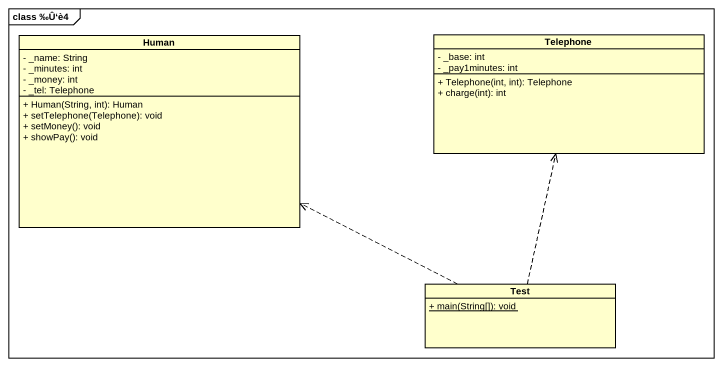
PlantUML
@startuml
mainframe class ‰Û‘è4
hide circle
hide empty members
skinparam classAttributeIconSize 0
class Telephone {
  - _base: int
  - _pay1minutes: int
  + Telephone(int, int): Telephone
  + charge(int): int
}
class Human {
  - _name: String
  - _minutes: int
  - _money: int
  - _tel: Telephone
  + Human(String, int): Human
  + setTelephone(Telephone): void
  + setMoney(): void
  + showPay(): void
}
class Test {
  {static} + main(String[]): void
}
Test .up.> Telephone
Test .left.> Human
@enduml
